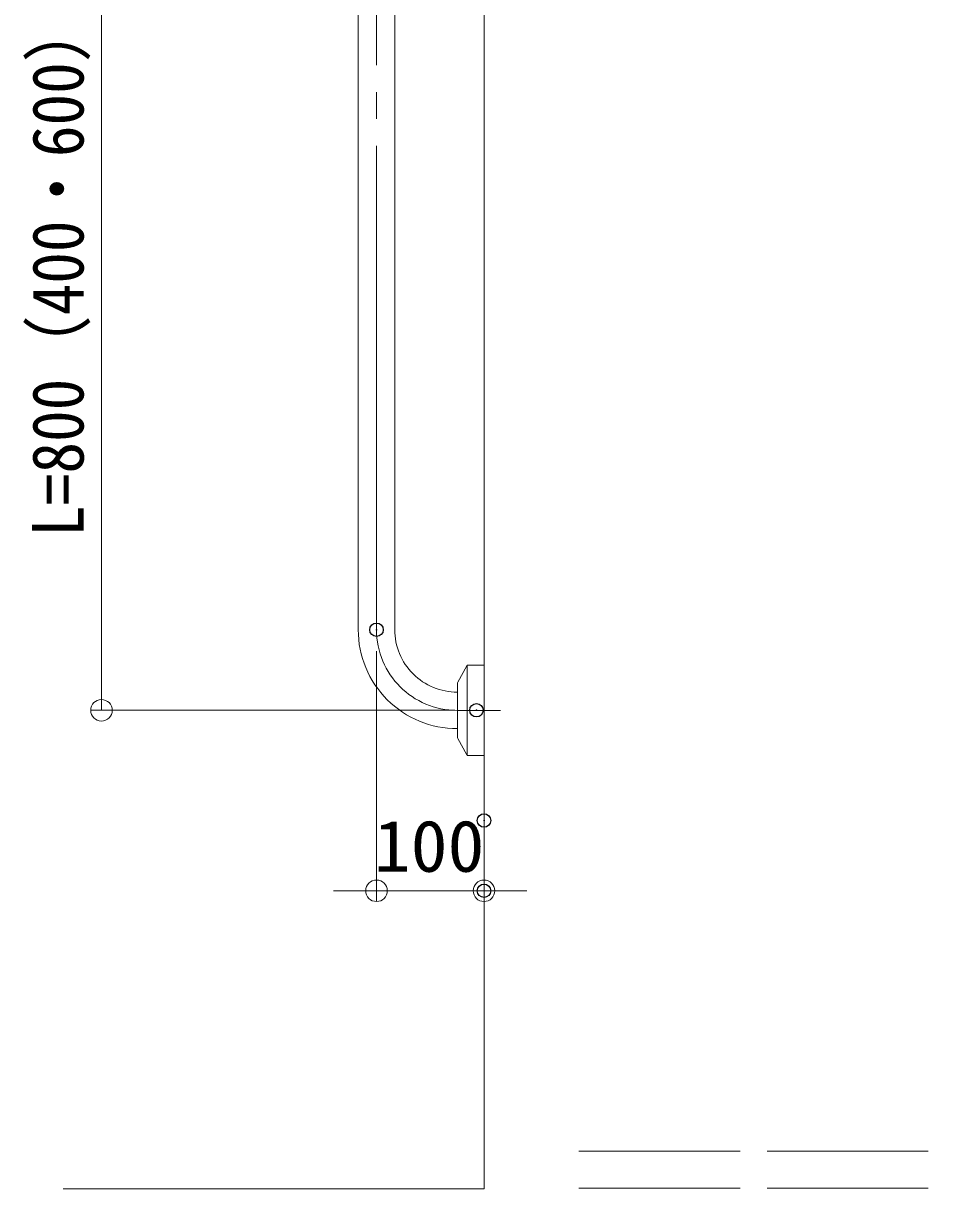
# Model space of a CAD drawing. Units: millimetres, scale not verified. Extents: x -802 to 801, y -553 to 555.
# Drawn here: x 153.3 to 324, y 194.8 to 411.5 of the extents above; entities that cross this region are included whole.
import ezdxf
from ezdxf.enums import TextEntityAlignment as Align

# ---------------------------------------------------------------- set-up
doc = ezdxf.new("R2010")
doc.units = ezdxf.units.MM
doc.header["$LTSCALE"] = 5
doc.header["$PDMODE"] = 32
doc.header["$PDSIZE"] = 2.5
doc.linetypes.add('LONG_CHAIN', pattern=[21, 18, -1, 1, -1])
doc.linetypes.add('LONG_DASHED1', pattern=[7, 6, -1])
for name, color, linetype, lineweight in [('0-7_1', 7, 'Continuous', 9), ('0-9_shade', 6, 'LONG_DASHED1', 9), ('0-A_6文字', 1, 'Continuous', 9), ('0-B_0', 4, 'Continuous', 9), ('0-D_CENTER', 5, 'LONG_CHAIN', 9), ('1-3_06仕上投影', 4, 'Continuous', 9)]:
    doc.layers.add(name, color=color, linetype=linetype, lineweight=lineweight)
doc.layers.add('0-C_DEFPOINTS', color=1, linetype='Continuous')
doc.styles.add('ＭＳ ゴシック', font='')
doc.styles.get('ＭＳ ゴシック').set_extended_font_data('MS Gothic')

# ---------------------------------------------------------------- blocks, each defined once
blk = doc.blocks.new('_ORIGIN')
at = {"layer": '0-B_0', "color": 1}
blk.add_line((0, 0), (-5, 0), dxfattribs=at)
blk.add_circle((0, 0), 2.5, dxfattribs=at)

msp = doc.modelspace()

# ---------------------------------------------------------------- linework, layer by layer
at = {"layer": '0-7_1'}
msp.add_lwpolyline([(239.013, 489.925), (239.013, 194.753), (160.735, 194.753)], dxfattribs=at)
at = {"layer": '0-9_shade'}
for p, q in [((256.68, 201.753), (494.665, 201.753)), ((256.68, 194.873), (494.665, 194.873))]:
    msp.add_line(p, q, dxfattribs=at)
at = {"layer": '0-A_6文字'}
for p, q in [((167.844, 287.739), (167.844, 439.717)), ((219.013, 294.717), (219.013, 248.16)), ((233.613, 283.739), (165.844, 283.739)), ((239.013, 259.233), (239.013, 248.16)), ((215.013, 250.16), (211.013, 250.16)), ((219.013, 250.16), (239.013, 250.16)), ((243.013, 250.16), (247.013, 250.16))]:
    msp.add_line(p, q, dxfattribs=at)
at = {"layer": '0-B_0'}
for p, q in [((235.796, 292.013), (234.127, 288.952)), ((235.853, 275.356), (235.853, 292.078)), ((239.013, 292.117), (235.972, 292.117)), ((239.013, 292.117), (239.013, 275.317)), ((234.053, 278.77), (234.053, 288.664)), ((235.796, 275.422), (234.127, 278.483)), ((239.013, 275.317), (235.972, 275.317))]:
    msp.add_line(p, q, dxfattribs=at)
for centre, radius, start, end in [((235.972, 291.917), 0.2, 90, 151.38954), ((234.653, 288.664), 0.6, 151.38954, 180), ((234.653, 278.77), 0.6, 180, 208.61046), ((235.972, 275.517), 0.2, 208.61046, 270)]:
    msp.add_arc(centre, radius, start, end, dxfattribs=at)
at = {"layer": '0-C_DEFPOINTS'}
for p in [(219.013, 298.717), (237.613, 283.739), (239.013, 263.233), (239.013, 250.16)]:
    msp.add_point(p, dxfattribs=at)
at = {"layer": '0-D_CENTER'}
for p, q in [((219.013, 298.717), (219.013, 428.717)), ((234.053, 283.717), (242.06, 283.717))]:
    msp.add_line(p, q, dxfattribs=at)
msp.add_arc((234.013, 298.717), 15, 180, 270, dxfattribs=at)
at = {"layer": '1-3_06仕上投影'}
for p, q in [((215.613, 428.717), (215.613, 298.717)), ((222.413, 428.717), (222.413, 298.717))]:
    msp.add_line(p, q, dxfattribs=at)
for radius, end in [(18.4, 270.12456), (11.6, 270.19757)]:
    msp.add_arc((234.013, 298.717), radius, 180, end, dxfattribs=at)

# ---------------------------------------------------------------- block references
at = {"layer": '0-A_6文字', "xscale": 0.8, "yscale": 0.8}
for p, rotation in [((167.844, 283.739), 270), ((239.013, 250.16), 180)]:
    msp.add_blockref('_ORIGIN', p, dxfattribs=dict(at, rotation=rotation))
msp.add_blockref('_ORIGIN', (219.013, 250.16), dxfattribs=at)

# ---------------------------------------------------------------- texts
at = {"layer": '0-A_6文字', "color": 2, "style": 'ＭＳ ゴシック', "width": 0.9}
msp.add_text('L=800（400・600）', height=9.604, rotation=90, dxfattribs=at).set_placement((167.394, 316.002), align=Align.BOTTOM_LEFT)
at = {"layer": '0-A_6文字', "color": 2, "style": 'ＭＳ ゴシック', "width": 1.05}
msp.add_text('100', height=9.604, dxfattribs=at).set_placement((218.513, 250.81), align=Align.BOTTOM_LEFT)

doc.saveas('drawing.dxf')
